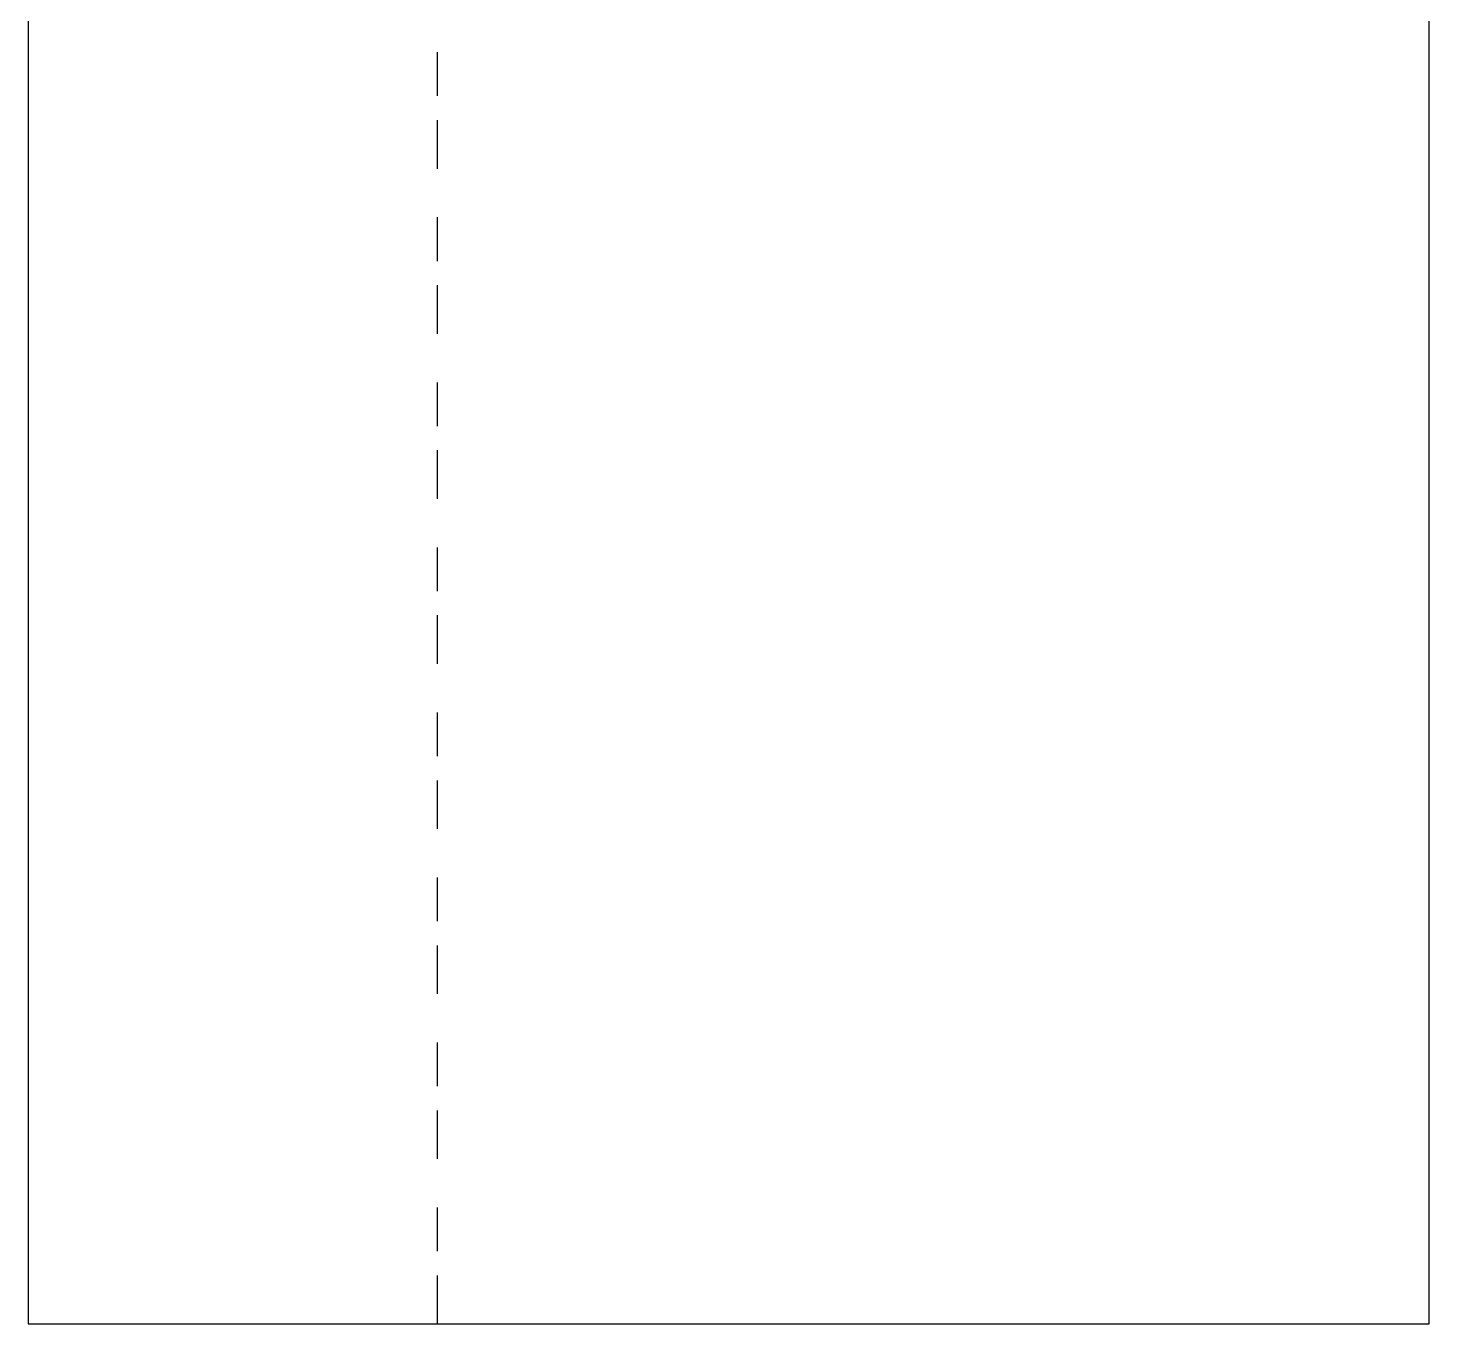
# Model space of a CAD drawing. Header units: millimetres. Extents: x 0 to 144, y 0 to 262.
# Drawn here: x 0 to 144.3, y 0 to 133.5 of the extents above; entities that cross this region are included whole.
import ezdxf

# ---------------------------------------------------------------- set-up
doc = ezdxf.new("R2010")
doc.units = ezdxf.units.MM
doc.linetypes.add('DASHED', pattern=[7.5, 5, -2.5])
doc.layers.add('BEND', color=5, linetype='DASHED')
doc.layers.add('CUT', color=1, linetype='CONTINUOUS')

msp = doc.modelspace()

# ---------------------------------------------------------------- linework, layer by layer
at = {"layer": 'BEND'}
for p, q in [((42.17, 119), (42.17, 131)), ((42.17, 102), (42.17, 114)), ((42.17, 85), (42.17, 97)), ((42.17, 68), (42.17, 80)), ((42.17, 51), (42.17, 63)), ((42.17, 34), (42.17, 46)), ((42.17, 17), (42.17, 29)), ((42.17, 0), (42.17, 12))]:
    msp.add_line(p, q, dxfattribs=at)
at = {"layer": 'CUT'}
msp.add_lwpolyline([(0, 0), (144.34, 0), (144.34, 200), (0, 200), (0, 0)], close=True, dxfattribs=at)

doc.saveas('drawing.dxf')
